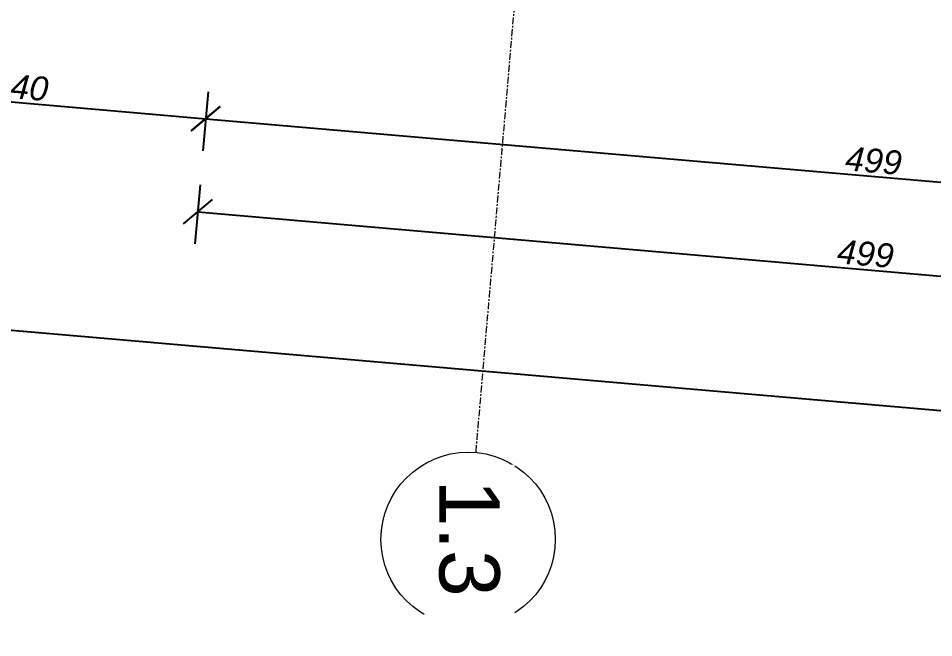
# Model space of a CAD drawing. Header units: millimetres. Extents: x -9331 to 290327, y -149899 to 15728.
# Drawn here: x 125446.6 to 125788, y -47895.5 to -47664.6 of the extents above; entities that cross this region are included whole.
import ezdxf

# ---------------------------------------------------------------- set-up
doc = ezdxf.new("R2010")
doc.units = ezdxf.units.MM
doc.header["$LTSCALE"] = 2
doc.linetypes.add('Grid Line', pattern=[2.2225, 1.27, -0.3175, 0.3175, -0.3175])
for name, color, linetype, lineweight in [('ENG-Grid', 11, 'Continuous', 9), ('ENG_Dim', 2, 'Continuous', 9), ('ENG_Grid', 11, 'Continuous', 9)]:
    doc.layers.add(name, color=color, linetype=linetype, lineweight=lineweight)
doc.styles.add('Arial_8', font='arial.ttf', dxfattribs={"height": 22.5})
doc.styles.add('Arial_I', font='ariali.ttf', dxfattribs={"height": 9})
doc.dimstyles.new('Achbert_-_2_5mm_Arial', dxfattribs={"dimscale": 30.48, "dimtxt": 12.753242, "dimasz": 0.328084, "dimexe": 0.393701, "dimexo": 0.0625, "dimgap": 0.04101, "dimtad": 1, "dimdec": 0, "dimzin": 0, "dimdsep": 46, "dimtxsty": 'Arial_I', "dimblk1": 'OBLIQUE', "dimblk2": 'OBLIQUE', "dimsah": 1, "dimcen": 0.09, "dimazin": 0, "dimtfac": 1, "dimtdec": 4, "dimtix": 1, "dimtmove": 0, "dimatfit": 3, "dimfxl": 0.393701, "dimfxlon": 1, "dimtvp": 1, "dimtolj": 1, "dimtzin": 0, "dimarcsym": 2})

# ---------------------------------------------------------------- blocks, each defined once
blk = doc.blocks.new('Grid - M_Grid Head - Circle-3648033-02')
at = {"layer": 'ENG-Grid'}
blk.add_circle((0, 0), 0.65, dxfattribs=at)
blk = doc.blocks.new('_Oblique')
at = {"color": 0, "linetype": 'ByBlock', "lineweight": -2}
blk.add_line((-0.5, -0.5), (0.5, 0.5), dxfattribs=at)
blk = doc.blocks.new('*D6824')
at = {"layer": 'DEFPOINTS', "color": 0, "transparency": 16777216}
for p in [(125378.07, -47678.03), (125517.55, -47690.1), (125516.51, -47702.05)]:
    blk.add_point(p, dxfattribs=at)
at = {"layer": 'ENG_Dim', "color": 0, "lineweight": -2, "transparency": 16777216}
for p, q in [((125377.91, -47679.93), (125376, -47701.94)), ((125377.04, -47689.99), (125516.51, -47702.05)), ((125517.39, -47692), (125515.48, -47714.01))]:
    blk.add_line(p, q, dxfattribs=at)
at = {"layer": 'ENG_Dim', "color": 0, "lineweight": -2, "transparency": 16777216, "xscale": 9.999999999999998, "yscale": 9.999999999999998, "zscale": 9.999999999999998}
for p, rotation in [((125377.04, -47689.99), 175.0550736737537), ((125516.51, -47702.05), 355.0550736737537)]:
    blk.add_blockref('_Oblique', p, dxfattribs=dict(at, rotation=rotation))
at = {"layer": 'ENG_Dim', "color": 0, "transparency": 16777216, "insert": (125447.28, -47690.2), "char_height": 9, "width": 34.6103, "attachment_point": 5, "rotation": 355.0551, "style": 'Arial_I'}
blk.add_mtext('\\A1;140', dxfattribs=at)
blk = doc.blocks.new('*D6825')
at = {"layer": 'DEFPOINTS', "color": 0, "transparency": 16777216}
for p in [(125517.55, -47690.1), (126014.69, -47733.11), (126013.66, -47745.07)]:
    blk.add_point(p, dxfattribs=at)
at = {"layer": 'ENG_Dim', "color": 0, "lineweight": -2, "transparency": 16777216}
for p, q in [((125517.39, -47692), (125515.48, -47714.01)), ((125516.51, -47702.05), (126013.66, -47745.07)), ((126014.53, -47735.01), (126012.62, -47757.02))]:
    blk.add_line(p, q, dxfattribs=at)
at = {"layer": 'ENG_Dim', "color": 0, "lineweight": -2, "transparency": 16777216, "xscale": 9.999999999999998, "yscale": 9.999999999999998, "zscale": 9.999999999999998}
for p, rotation in [((125516.51, -47702.05), 175.0550736737537), ((126013.66, -47745.07), 355.0550736737537)]:
    blk.add_blockref('_Oblique', p, dxfattribs=dict(at, rotation=rotation))
at = {"layer": 'ENG_Dim', "color": 0, "transparency": 16777216, "insert": (125765.59, -47717.74), "char_height": 9, "width": 34.6103, "attachment_point": 5, "rotation": 355.0551, "style": 'Arial_I'}
blk.add_mtext('\\A1;499', dxfattribs=at)
blk = doc.blocks.new('*D6827')
at = {"layer": 'DEFPOINTS', "color": 0, "transparency": 16777216}
for p in [(125514.55, -47724.78), (126011.69, -47767.79), (126010.66, -47779.75)]:
    blk.add_point(p, dxfattribs=at)
at = {"layer": 'ENG_Dim', "color": 0, "lineweight": -2, "transparency": 16777216}
for p, q in [((125514.38, -47726.68), (125512.48, -47748.69)), ((125513.51, -47736.74), (126010.66, -47779.75)), ((126011.53, -47769.69), (126009.62, -47791.7))]:
    blk.add_line(p, q, dxfattribs=at)
at = {"layer": 'ENG_Dim', "color": 0, "lineweight": -2, "transparency": 16777216, "xscale": 9.999999999999998, "yscale": 9.999999999999998, "zscale": 9.999999999999998}
for p, rotation in [((125513.51, -47736.74), 175.0550736737537), ((126010.66, -47779.75), 355.0550736737537)]:
    blk.add_blockref('_Oblique', p, dxfattribs=dict(at, rotation=rotation))
at = {"layer": 'ENG_Dim', "color": 0, "transparency": 16777216, "insert": (125762.59, -47752.42), "char_height": 9, "width": 34.6103, "attachment_point": 5, "rotation": 355.0551, "style": 'Arial_I'}
blk.add_mtext('\\A1;499', dxfattribs=at)
blk = doc.blocks.new('*D6828')
at = {"layer": 'DEFPOINTS', "color": 0, "transparency": 16777216}
for p in [(124478.09, -47685.29), (126007.38, -47817.61), (126006.35, -47829.56)]:
    blk.add_point(p, dxfattribs=at)
at = {"layer": 'ENG_Dim', "color": 0, "lineweight": -2, "transparency": 16777216}
for p, q in [((124477.93, -47687.19), (124476.03, -47709.2)), ((124477.06, -47697.25), (126006.35, -47829.56)), ((126007.22, -47819.51), (126005.31, -47841.52))]:
    blk.add_line(p, q, dxfattribs=at)
at = {"layer": 'ENG_Dim', "color": 0, "lineweight": -2, "transparency": 16777216, "xscale": 9.999999999999998, "yscale": 9.999999999999998, "zscale": 9.999999999999998}
for p, rotation in [((124477.06, -47697.25), 175.0550736737537), ((126006.35, -47829.56), 355.0550736737537)]:
    blk.add_blockref('_Oblique', p, dxfattribs=dict(at, rotation=rotation))
at = {"layer": 'ENG_Dim', "color": 0, "transparency": 16777216, "insert": (125242.21, -47757.58), "char_height": 9, "width": 46.1471, "attachment_point": 5, "rotation": 355.0551, "style": 'Arial_I'}
blk.add_mtext('\\A1;1535', dxfattribs=at)

msp = doc.modelspace()

# ---------------------------------------------------------------- linework, layer by layer
at = {"layer": 'ENG_Grid', "linetype": 'Grid Line'}
msp.add_line((125937.72, -44121.53), (125617.16, -47826.5), dxfattribs=at)

# ---------------------------------------------------------------- block references
at = {"layer": 'ENG-Grid', "xscale": 49.99999999999997, "yscale": 49.99999999999997, "zscale": 49.99999999999997, "rotation": 175.0550736737607}
msp.add_blockref('Grid - M_Grid Head - Circle-3648033-02', (125614.36, -47858.87), dxfattribs=at)

# ---------------------------------------------------------------- dimensions: what is measured, and where the dimension line sits
at = {"layer": 'ENG_Dim'}
for base, p1, p2, override, picture, middle in [((125516.51, -47702.05), (125378.07, -47678.03), (125517.55, -47690.1), {"dimpost": '<>', "dimfxl": 140}, '*D6824', (125447.28, -47690.2)), ((126013.66, -47745.07), (125517.55, -47690.1), (126014.69, -47733.11), {"dimpost": '<>', "dimfxl": 498.999998}, '*D6825', (125765.59, -47717.74)), ((126010.66, -47779.75), (125514.55, -47724.78), (126011.69, -47767.79), {"dimpost": '<>', "dimfxl": 498.999997}, '*D6827', (125762.59, -47752.42))]:
    dim = msp.add_linear_dim(base=base, p1=p1, p2=p2, angle=355.0551, dimstyle='Achbert_-_2_5mm_Arial', override=override, dxfattribs=at)
    dim.commit()
    dim.dimension.update_dxf_attribs({"geometry": picture, "text_midpoint": middle})

# ---------------------------------------------------------------- next in the draw order: texts
at = {"layer": 'ENG-Grid', "insert": (125626.14, -47836.6), "char_height": 22.5, "width": 53.3122, "attachment_point": 1, "rotation": 270, "style": 'Arial_8', "bg_fill": 3, "box_fill_scale": 1.25, "bg_fill_color": 256, "bg_fill_true_color": 13158600, "bg_fill_transparency": 0}
msp.add_mtext('1.3', dxfattribs=at)

# ---------------------------------------------------------------- next in the draw order: dimensions: what is measured, and where the dimension line sits
at = {"layer": 'ENG_Dim'}
dim = msp.add_linear_dim(base=(126006.35, -47829.56), p1=(124478.09, -47685.29), p2=(126007.38, -47817.61), angle=355.0551, dimstyle='Achbert_-_2_5mm_Arial', override={"dimpost": '<>', "dimfxl": 1535}, dxfattribs=at)
dim.commit()
dim.dimension.update_dxf_attribs({"geometry": '*D6828', "text_midpoint": (125242.21, -47757.58)})

doc.saveas('drawing.dxf')
